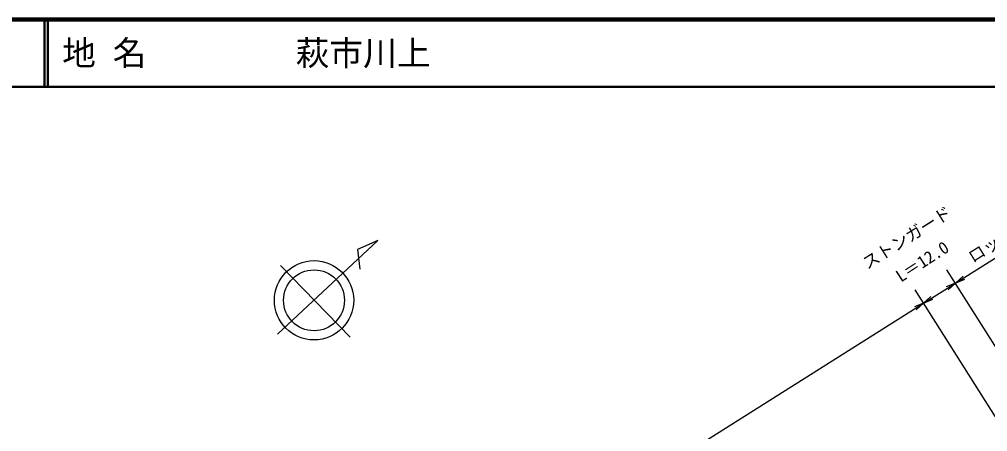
# Model space of a CAD drawing. Units: millimetres, scale not verified. Extents: x 40000 to 680000, y 20000 to 380000.
# Drawn here: x 364029 to 507663, y 318786 to 380000 of the extents above; entities that cross this region are included whole.
import ezdxf
from ezdxf.enums import TextEntityAlignment as Align

# ---------------------------------------------------------------- set-up
doc = ezdxf.new("R2010")
doc.units = ezdxf.units.MM
doc.header["$LTSCALE"] = 1000
for name, color, linetype, lineweight in [('M-BMK-SRVR', 3, 'Continuous', 25), ('M-STR-STR3', 7, 'Continuous', 25), ('M-TTL', 2, 'Continuous', 140), ('M-TTL-LINE', 7, 'Continuous', 50)]:
    doc.layers.add(name, color=color, linetype=linetype, lineweight=lineweight)
doc.layers.add('M-TTL-TXT', color=7, linetype='Continuous')
doc.styles.add('ＭＳ ゴシック', font='')
doc.styles.get('ＭＳ ゴシック').set_extended_font_data('MS Gothic')

# ---------------------------------------------------------------- blocks, each defined once
blk = doc.blocks.new('open_arrow')
at = {"color": 0, "linetype": 'Continuous', "lineweight": -2}
blk.add_lwpolyline([(7.5, 1.25), (0, 0), (7.5, -1.25)], dxfattribs=at)

msp = doc.modelspace()

# ---------------------------------------------------------------- linework, layer by layer
at = {"layer": 'M-BMK-SRVR'}
for p, q in [((402305, 333241), (417200, 347185)), ((417200, 347185), (414200, 345828)), ((414200, 345828), (414543, 342887)), ((402771, 343476), (413096, 332811))]:
    msp.add_line(p, q, dxfattribs=at)
for radius in [5885, 4520]:
    msp.add_circle((407737, 338289), radius, dxfattribs=at)
at = {"layer": 'M-STR-STR3'}
for p, q in [((502926, 340878), (520859, 352195)), ((527330, 302097), (501635, 342813)), ((498161, 337871), (502883, 340836)), ((522675, 299027), (496920, 339837)), ((461962, 315026), (498161, 337871))]:
    msp.add_line(p, q, dxfattribs=at)
at = {"layer": 'M-TTL'}
msp.add_line((680000, 380000), (40000, 380000), dxfattribs=at)
at = {"layer": 'M-TTL-LINE'}
for p, q in [((367750, 380000), (367750, 370000)), ((368250, 380000), (368250, 370000)), ((40000, 370000), (680000, 370000))]:
    msp.add_line(p, q, dxfattribs=at)

# ---------------------------------------------------------------- block references
at = {"layer": 'M-STR-STR3', "xscale": 193, "yscale": 193}
for p, rotation in [((502926, 340878), 32.3), ((502883, 340836), 212.1), ((498161, 337871), 212.3), ((498161, 337871), 32.1)]:
    msp.add_blockref('open_arrow', p, dxfattribs=dict(at, rotation=rotation))

# ---------------------------------------------------------------- texts
at = {"layer": 'M-STR-STR3', "style": 'ＭＳ ゴシック'}
for s, rotation, p in [('ストンガード', 32.33, (490109, 342349)), ('ロックネット', 32.005, (505773, 343290)), ('L＝12.0', 32.905, (495093, 340436))]:
    msp.add_text(s, height=1833, rotation=rotation, dxfattribs=at).set_placement(p, align=Align.BOTTOM_LEFT)
at = {"layer": 'M-TTL-TXT', "style": 'ＭＳ ゴシック'}
for s, p in [('地 名', (370380, 375000)), ('萩市川上', (405024, 375000))]:
    msp.add_text(s, height=3666, dxfattribs=at).set_placement(p, align=Align.MIDDLE_LEFT)

doc.saveas('drawing.dxf')
